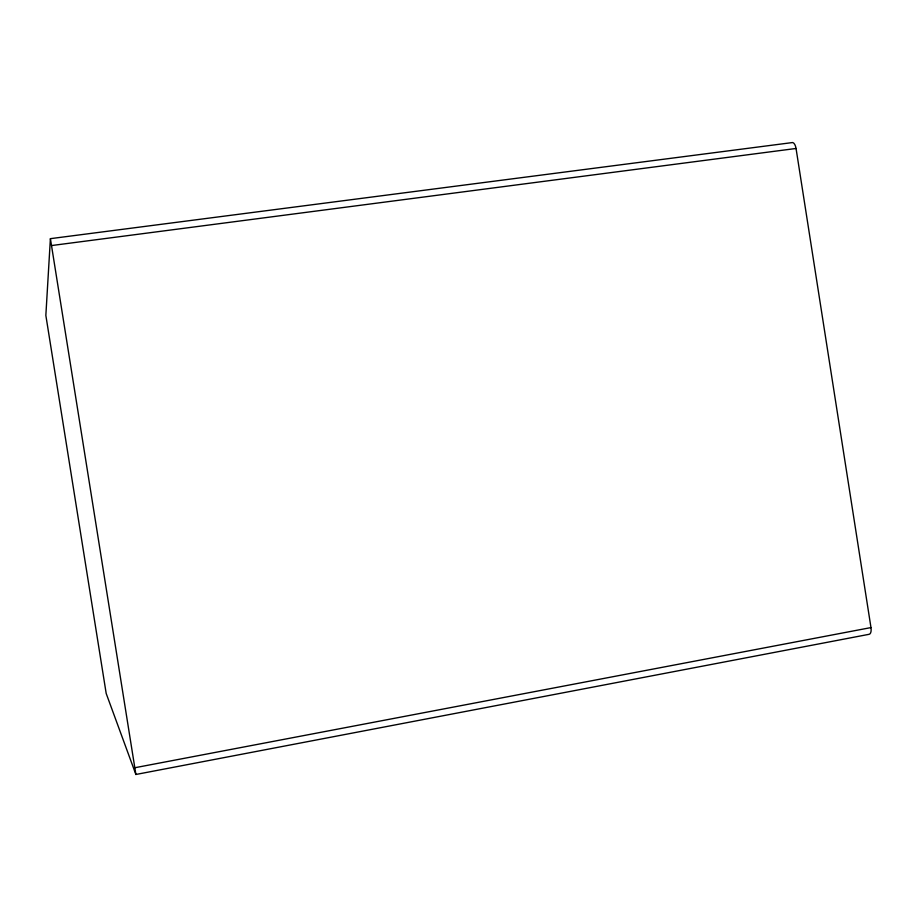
<?xml version="1.0" encoding="UTF-8"?>
<svg xmlns="http://www.w3.org/2000/svg" width="917" height="917" viewBox="0 0 917 917"><rect width="100%" height="100%" fill="white"/><g stroke="black" fill="none" stroke-linecap="round" stroke-linejoin="round"><path stroke-width="1.38" d="M50.389 238.752L45.85 315.402L106.189 693.47L135.888 774.475L869.018 634.323A7.462 3.359 76.3 0 0 870.978 627.583L796.048 148.474A7.462 3.381 85.4 0 0 791.669 142.662L50.412 238.661L135.888 774.475M135.04 767.701L870.978 627.583M51.73 245.527L796.048 148.474"/></g></svg>
